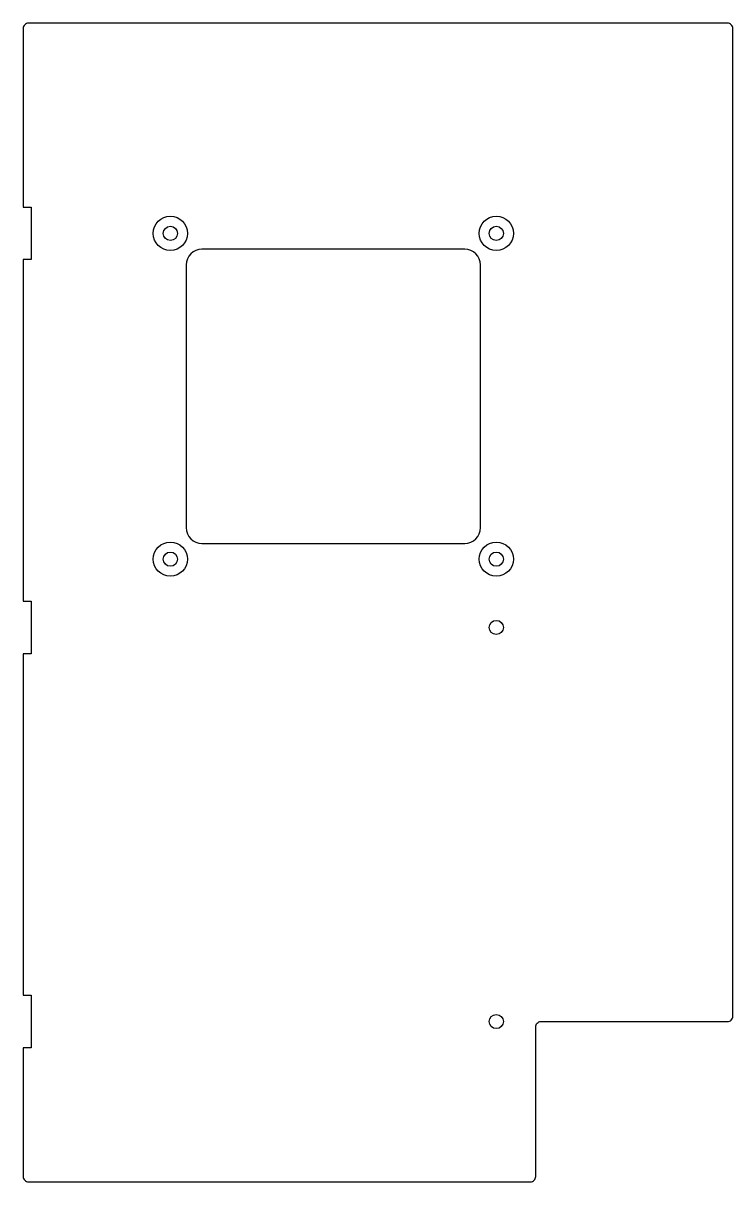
# Model space of a CAD drawing. Header units: millimetres. Extents: x -190 to 80, y 49 to 490.
import ezdxf

# ---------------------------------------------------------------- set-up
doc = ezdxf.new("R2010")
doc.units = ezdxf.units.MM
doc.layers.get('0').update_dxf_attribs({"linetype": 'CONTINUOUS'})

msp = doc.modelspace()

# ---------------------------------------------------------------- linework, layer by layer
for p, q in [((-22, 404), (-122, 404)), ((-128, 398), (-128, 298)), ((-16, 298), (-16, 398)), ((-122, 292), (-22, 292))]:
    msp.add_line(p, q)
msp.add_lwpolyline([(-187, 400), (-190, 400), (-190, 270), (-187, 270), (-187, 250), (-190, 250), (-190, 120), (-187, 120), (-187, 100), (-190, 100), (-190, 51, 0.414214), (-188, 49), (3, 49, 0.414214), (5, 51), (5, 108, -0.414214), (7, 110), (78, 110, 0.414214), (80, 112), (80, 488, 0.414214), (78, 490), (-188, 490, 0.414214), (-190, 488), (-190, 420), (-187, 420)], format="xyb", close=True)
for centre, radius in [((-134, 410), 6.5), ((-10, 410), 6.5), ((-134, 410), 2.7), ((-10, 410), 2.7), ((-134, 286), 6.5), ((-10, 286), 6.5), ((-134, 286), 2.7), ((-10, 286), 2.7), ((-10, 260), 2.7), ((-10, 110), 2.7)]:
    msp.add_circle(centre, radius)
for centre, start, end in [((-122, 398), 90, 180), ((-22, 398), 0, 90), ((-122, 298), 180, 270), ((-22, 298), 270, 360)]:
    msp.add_arc(centre, 6, start, end)

doc.saveas('drawing.dxf')
